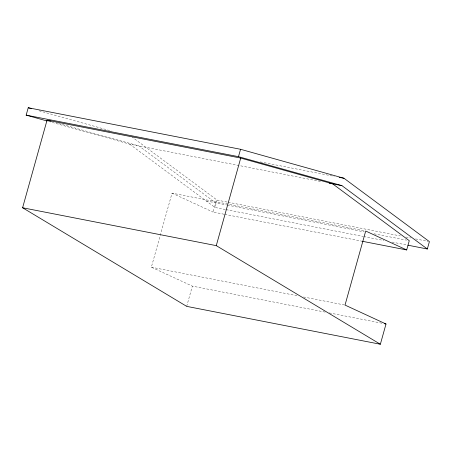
<?xml version="1.0" encoding="UTF-8"?>
<svg xmlns="http://www.w3.org/2000/svg" width="452" height="452" viewBox="0 0 452 452"><rect width="100%" height="100%" fill="white"/><g stroke="black" fill="none" stroke-linecap="round" stroke-linejoin="round"><path stroke-width="0.34" stroke-dasharray="2.26 1.69" d="M325.141 312.106L192.343 286.127L151.352 267.2L172.031 193.145L365.007 230.893M186.687 306.366L192.343 286.127M224.085 214.231L213.016 212.067L215.604 202.807L138.939 145.939L55.833 122.65M225.39 209.496L215.016 207.468L217.073 200.089L132.238 137.159M260.312 161.901L334.316 176.376M48.477 121.379L129.611 144.115L321.541 181.659M217.073 200.089L227.452 202.117M228.141 202.253L400.353 235.938M405.885 237.017L410.727 237.967M415.569 238.916L428.016 241.351M206.276 200.982L226.672 204.971M227.362 205.106L364.312 231.899M373.996 233.791L406.506 240.153M226.079 209.632L363.018 236.419M363.713 236.554L383.771 240.475M392.065 242.097L406.591 244.939M224.78 214.367L362.419 241.295M151.352 267.2L297.987 295.885M303.524 296.97L344.334 304.947M329.293 312.914L382.55 323.333M39.041 110.78L111.39 131.052M172.031 193.145L213.016 212.067M129.611 144.115L215.016 207.468"/><path stroke-width="0.68" d="M47.127 121L26.165 115.13L28.227 107.751L240.549 149.284L343.995 178.269L429.4 241.622L427.338 249.001L407.975 245.21M406.687 249.95L365.702 231.028L345.023 305.083L386.008 324.011L380.358 344.249L186.687 306.366L22.6 207.756L47.048 120.192L240.718 158.076L332.61 183.823L409.275 240.69L406.687 249.95L362.419 241.295M26.165 115.13L238.486 156.663L240.549 149.284M380.358 344.249L216.271 245.639L240.718 158.076M339.153 177.325L343.995 178.269M329.152 183.15L341.938 185.648L427.338 249.001M22.6 207.756L216.271 245.639M384.629 323.739L386.008 324.011M238.486 156.663L341.938 185.648M28.227 107.751L31.606 108.695M47.048 120.192L51.104 121.328"/></g></svg>
